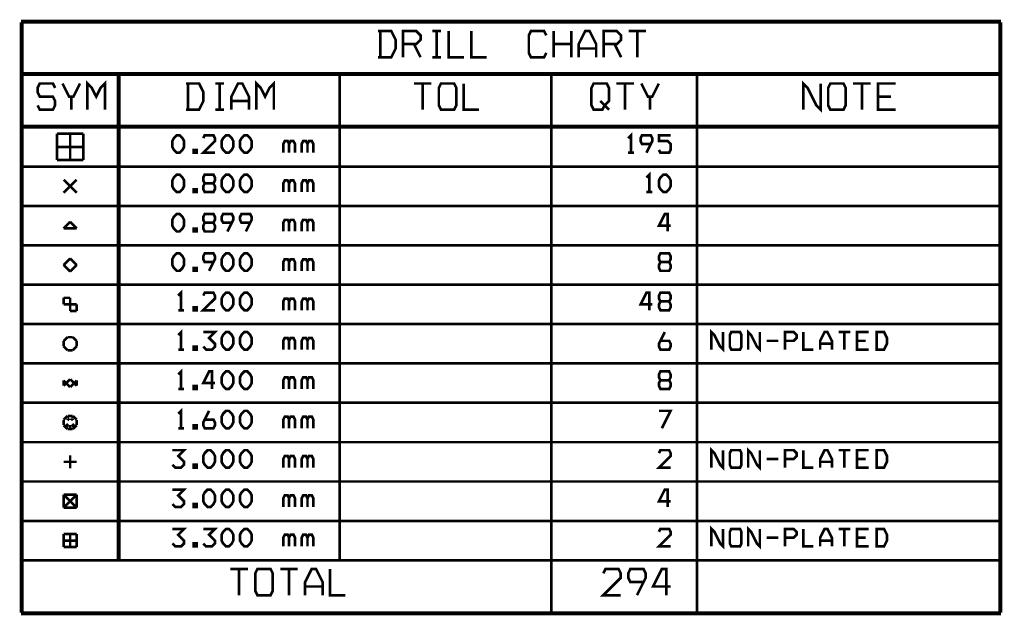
# Model space of a CAD drawing. Extents: x -1 to 101, y -64 to 41.
# Drawn here: x -0.3 to 94.9, y -64.4 to -6.7 of the extents above; entities that cross this region are included whole.
import ezdxf

# ---------------------------------------------------------------- set-up
doc = ezdxf.new("R2010")
doc.units = 0
doc.header["$MEASUREMENT"] = 0
doc.layers.add('22-313-0_DRD', color=2, linetype='CONTINUOUS')

msp = doc.modelspace()

# ---------------------------------------------------------------- linework, layer by layer
at = {"layer": '22-313-0_DRD', "const_width": 0.254}
for points in [[(94.742, -6.858), (-0.127, -6.858)], [(-0.127, -64.135), (-0.127, -6.985)], [(94.615, -6.985), (0, -6.985)], [(0, -64.135), (0, -6.985)], [(94.615, -64.135), (94.615, -6.985)], [(94.742, -64.135), (94.742, -6.985)], [(34.44748, -10.37082), (35.71748, -10.37082), (36.14166, -9.525), (36.14166, -8.67918), (35.71748, -7.83082), (34.44748, -7.83082)], [(34.66084, -10.37082), (34.66084, -7.83082)], [(36.86048, -9.10082), (38.13048, -9.10082), (38.55466, -8.67918), (38.55466, -8.255), (38.13048, -7.83082), (36.86048, -7.83082), (36.86048, -10.37082)], [(40.54348, -7.83082), (39.69766, -7.83082)], [(40.12184, -10.37082), (40.12184, -7.83082)], [(42.74566, -10.37082), (41.26484, -10.37082), (41.26484, -7.83082)], [(44.94784, -10.37082), (43.46448, -10.37082), (43.46448, -7.83082)], [(50.72634, -9.94918), (50.51298, -10.37082), (49.24298, -10.37082), (49.03216, -9.94918), (49.03216, -8.255), (49.24298, -7.83082), (50.51298, -7.83082), (50.72634, -8.255)], [(51.44516, -10.37082), (51.44516, -7.83082)], [(53.13934, -10.37082), (53.13934, -7.83082)], [(55.55234, -10.37082), (55.55234, -9.10082), (54.91734, -7.83082), (54.49316, -7.83082), (53.85816, -9.10082), (53.85816, -10.37082)], [(56.27116, -9.10082), (57.54116, -9.10082), (57.96534, -8.67918), (57.96534, -8.255), (57.54116, -7.83082), (56.27116, -7.83082), (56.27116, -10.37082)], [(60.37834, -7.83082), (58.68416, -7.83082)], [(59.52998, -10.37082), (59.52998, -7.83082)], [(37.91966, -9.10082), (38.55466, -10.37082)], [(53.13934, -9.10082), (51.44516, -9.10082)], [(55.55234, -9.525), (53.85816, -9.525)], [(57.33034, -9.10082), (57.96534, -10.37082)], [(40.54348, -10.37082), (39.69766, -10.37082)], [(94.615, -11.938), (0, -11.938)], [(94.615, -12.065), (0, -12.065)], [(9.271, -59.055), (9.271, -12.065)], [(9.398, -59.055), (9.398, -12.065)], [(30.71368, -59.055), (30.71368, -12.065)], [(51.20132, -64.135), (51.20132, -12.065)], [(65.29832, -64.135), (65.29832, -12.065)], [(3.175, -13.335), (2.96418, -12.91082), (1.69418, -12.91082), (1.48082, -13.335), (1.48082, -13.75918), (1.69418, -14.18082), (2.96418, -14.18082), (3.175, -14.605), (3.175, -15.02918), (2.96418, -15.45082), (1.69418, -15.45082), (1.48082, -15.02918)], [(5.588, -12.91082), (4.953, -14.18082), (4.52882, -14.18082), (3.89382, -12.91082)], [(8.001, -15.45082), (8.001, -12.91082), (7.57682, -13.335), (7.15518, -14.18082), (6.731, -13.335), (6.30682, -12.91082), (6.30682, -15.45082)], [(15.84198, -15.45082), (17.11198, -15.45082), (17.53616, -14.605), (17.53616, -13.75918), (17.11198, -12.91082), (15.84198, -12.91082)], [(16.05534, -15.45082), (16.05534, -12.91082)], [(19.52498, -12.91082), (18.67916, -12.91082)], [(19.10334, -15.45082), (19.10334, -12.91082)], [(21.93798, -15.45082), (21.93798, -14.18082), (21.30298, -12.91082), (20.88134, -12.91082), (20.24634, -14.18082), (20.24634, -15.45082)], [(24.35098, -15.45082), (24.35098, -12.91082), (23.92934, -13.335), (23.50516, -14.18082), (23.08098, -13.335), (22.65934, -12.91082), (22.65934, -15.45082)], [(39.60368, -12.91082), (37.9095, -12.91082)], [(38.75532, -15.45082), (38.75532, -12.91082)], [(40.53332, -15.45082), (40.3225, -15.02918), (40.3225, -13.335), (40.53332, -12.91082), (41.80332, -12.91082), (42.01668, -13.335), (42.01668, -15.02918), (41.80332, -15.45082), (40.53332, -15.45082)], [(44.21632, -15.45082), (42.7355, -15.45082), (42.7355, -12.91082)], [(55.09768, -15.02918), (55.3085, -15.45082), (56.15432, -15.45082), (56.36768, -15.02918), (56.78932, -14.605), (56.78932, -13.335), (56.5785, -12.91082), (55.3085, -12.91082), (55.09768, -13.335), (55.09768, -15.02918)], [(59.20232, -12.91082), (57.51068, -12.91082)], [(58.3565, -15.45082), (58.3565, -12.91082)], [(61.61532, -12.91082), (60.98032, -14.18082), (60.55868, -14.18082), (59.92368, -12.91082)], [(77.28966, -12.91082), (77.28966, -15.45082), (76.86548, -15.02918), (76.01966, -13.335), (75.59548, -12.91082), (75.59548, -15.45082)], [(78.22184, -15.45082), (78.00848, -15.02918), (78.00848, -13.335), (78.22184, -12.91082), (79.49184, -12.91082), (79.70266, -13.335), (79.70266, -15.02918), (79.49184, -15.45082), (78.22184, -15.45082)], [(82.11566, -12.91082), (80.42148, -12.91082)], [(81.26984, -15.45082), (81.26984, -12.91082)], [(84.52866, -15.45082), (82.83448, -15.45082), (82.83448, -12.91082), (84.52866, -12.91082)], [(4.74218, -15.45082), (4.74218, -14.18082)], [(60.7695, -15.45082), (60.7695, -14.18082)], [(84.10448, -14.18082), (82.83448, -14.18082)], [(21.93798, -14.605), (20.24634, -14.605)], [(55.9435, -14.605), (56.78932, -15.45082)], [(19.52498, -15.45082), (18.67916, -15.45082)], [(94.615, -17.018), (0, -17.018)], [(94.615, -17.145), (0, -17.145)], [(3.3655, -17.78), (3.3655, -20.32)], [(5.9055, -17.78), (3.3655, -17.78)], [(4.6355, -17.78), (4.6355, -20.32)], [(5.9055, -20.32), (5.9055, -17.78)], [(14.95044, -19.61388), (14.6685, -19.33194), (14.52626, -19.05), (14.52626, -18.48612), (14.6685, -18.20418), (14.95044, -17.92224), (15.23238, -17.92224), (15.51432, -18.20418), (15.65656, -18.48612), (15.65656, -19.05), (15.51432, -19.33194), (15.23238, -19.61388), (14.95044, -19.61388)], [(18.64868, -19.61388), (17.51838, -19.61388), (18.64868, -18.48612), (18.64868, -18.20418), (18.50644, -17.92224), (17.66062, -17.92224), (17.51838, -18.20418)], [(19.72056, -19.61388), (19.43862, -19.33194), (19.29638, -19.05), (19.29638, -18.48612), (19.43862, -18.20418), (19.72056, -17.92224), (20.0025, -17.92224), (20.28444, -18.20418), (20.42668, -18.48612), (20.42668, -19.05), (20.28444, -19.33194), (20.0025, -19.61388), (19.72056, -19.61388)], [(21.49856, -19.61388), (21.21662, -19.33194), (21.07438, -19.05), (21.07438, -18.48612), (21.21662, -18.20418), (21.49856, -17.92224), (21.7805, -17.92224), (22.06244, -18.20418), (22.20468, -18.48612), (22.20468, -19.05), (22.06244, -19.33194), (21.7805, -19.61388), (21.49856, -19.61388)], [(58.92038, -19.61388), (58.92038, -17.92224), (58.63844, -18.20418)], [(60.84062, -18.76806), (59.99226, -18.76806), (59.85256, -18.48612), (59.85256, -18.20418), (59.99226, -17.92224), (60.84062, -17.92224), (60.98032, -18.20418), (60.98032, -18.48612), (60.41644, -19.61388)], [(61.63056, -19.33194), (61.77026, -19.61388), (62.61862, -19.61388), (62.75832, -19.33194), (62.75832, -18.76806), (62.47638, -18.48612), (61.63056, -18.48612), (61.63056, -17.92224), (62.75832, -17.92224)], [(5.9055, -19.05), (3.3655, -19.05)], [(26.39568, -19.61388), (26.39568, -18.76806), (26.25344, -18.48612), (25.9715, -18.48612), (25.82926, -18.76806), (25.68956, -18.48612), (25.40762, -18.48612), (25.26538, -18.76806), (25.26538, -19.61388)], [(25.82926, -19.61388), (25.82926, -18.76806)], [(28.17368, -19.61388), (28.17368, -18.76806), (28.03144, -18.48612), (27.7495, -18.48612), (27.60726, -18.76806), (27.46756, -18.48612), (27.18562, -18.48612), (27.04338, -18.76806), (27.04338, -19.61388)], [(27.60726, -19.61388), (27.60726, -18.76806)], [(16.58874, -19.61388), (16.87068, -19.61388), (16.87068, -19.33194), (16.58874, -19.33194), (16.58874, -19.61388)], [(59.20232, -19.61388), (58.63844, -19.61388)], [(94.615, -20.955), (0, -20.955)], [(3.3655, -20.32), (5.9055, -20.32)], [(14.95044, -23.42388), (14.6685, -23.14194), (14.52626, -22.86), (14.52626, -22.29612), (14.6685, -22.01418), (14.95044, -21.73224), (15.23238, -21.73224), (15.51432, -22.01418), (15.65656, -22.29612), (15.65656, -22.86), (15.51432, -23.14194), (15.23238, -23.42388), (14.95044, -23.42388)], [(18.50644, -22.57806), (18.64868, -22.29612), (18.64868, -22.01418), (18.50644, -21.73224), (17.66062, -21.73224), (17.51838, -22.01418), (17.51838, -22.29612), (17.66062, -22.57806), (18.50644, -22.57806), (18.64868, -22.86), (18.64868, -23.14194), (18.50644, -23.42388), (17.66062, -23.42388), (17.51838, -23.14194), (17.51838, -22.86), (17.66062, -22.57806)], [(19.72056, -23.42388), (19.43862, -23.14194), (19.29638, -22.86), (19.29638, -22.29612), (19.43862, -22.01418), (19.72056, -21.73224), (20.0025, -21.73224), (20.28444, -22.01418), (20.42668, -22.29612), (20.42668, -22.86), (20.28444, -23.14194), (20.0025, -23.42388), (19.72056, -23.42388)], [(21.49856, -23.42388), (21.21662, -23.14194), (21.07438, -22.86), (21.07438, -22.29612), (21.21662, -22.01418), (21.49856, -21.73224), (21.7805, -21.73224), (22.06244, -22.01418), (22.20468, -22.29612), (22.20468, -22.86), (22.06244, -23.14194), (21.7805, -23.42388), (21.49856, -23.42388)], [(60.69838, -23.42388), (60.69838, -21.73224), (60.41644, -22.01418)], [(62.0522, -23.42388), (61.77026, -23.14194), (61.63056, -22.86), (61.63056, -22.29612), (61.77026, -22.01418), (62.0522, -21.73224), (62.33668, -21.73224), (62.61862, -22.01418), (62.75832, -22.29612), (62.75832, -22.86), (62.61862, -23.14194), (62.33668, -23.42388), (62.0522, -23.42388)], [(5.2705, -22.225), (4.0005, -23.495)], [(5.2705, -23.495), (4.0005, -22.225)], [(26.39568, -23.42388), (26.39568, -22.57806), (26.25344, -22.29612), (25.9715, -22.29612), (25.82926, -22.57806), (25.68956, -22.29612), (25.40762, -22.29612), (25.26538, -22.57806), (25.26538, -23.42388)], [(25.82926, -23.42388), (25.82926, -22.57806)], [(28.17368, -23.42388), (28.17368, -22.57806), (28.03144, -22.29612), (27.7495, -22.29612), (27.60726, -22.57806), (27.46756, -22.29612), (27.18562, -22.29612), (27.04338, -22.57806), (27.04338, -23.42388)], [(27.60726, -23.42388), (27.60726, -22.57806)], [(16.58874, -23.42388), (16.87068, -23.42388), (16.87068, -23.14194), (16.58874, -23.14194), (16.58874, -23.42388)], [(60.98032, -23.42388), (60.41644, -23.42388)], [(94.615, -24.765), (0, -24.765)], [(14.95044, -27.23388), (14.6685, -26.95194), (14.52626, -26.67), (14.52626, -26.10612), (14.6685, -25.82418), (14.95044, -25.54224), (15.23238, -25.54224), (15.51432, -25.82418), (15.65656, -26.10612), (15.65656, -26.67), (15.51432, -26.95194), (15.23238, -27.23388), (14.95044, -27.23388)], [(18.50644, -26.38806), (18.64868, -26.10612), (18.64868, -25.82418), (18.50644, -25.54224), (17.66062, -25.54224), (17.51838, -25.82418), (17.51838, -26.10612), (17.66062, -26.38806), (18.50644, -26.38806), (18.64868, -26.67), (18.64868, -26.95194), (18.50644, -27.23388), (17.66062, -27.23388), (17.51838, -26.95194), (17.51838, -26.67), (17.66062, -26.38806)], [(20.28444, -26.38806), (19.43862, -26.38806), (19.29638, -26.10612), (19.29638, -25.82418), (19.43862, -25.54224), (20.28444, -25.54224), (20.42668, -25.82418), (20.42668, -26.10612), (19.86026, -27.23388)], [(22.06244, -26.38806), (21.21662, -26.38806), (21.07438, -26.10612), (21.07438, -25.82418), (21.21662, -25.54224), (22.06244, -25.54224), (22.20468, -25.82418), (22.20468, -26.10612), (21.63826, -27.23388)], [(62.75832, -26.67), (61.63056, -26.67), (62.19444, -25.54224), (62.47638, -25.54224), (62.47638, -27.23388)], [(4.6355, -26.289), (4.0005, -26.924)], [(5.2705, -26.924), (4.6355, -26.289)], [(26.39568, -27.23388), (26.39568, -26.38806), (26.25344, -26.10612), (25.9715, -26.10612), (25.82926, -26.38806), (25.68956, -26.10612), (25.40762, -26.10612), (25.26538, -26.38806), (25.26538, -27.23388)], [(25.82926, -27.23388), (25.82926, -26.38806)], [(28.17368, -27.23388), (28.17368, -26.38806), (28.03144, -26.10612), (27.7495, -26.10612), (27.60726, -26.38806), (27.46756, -26.10612), (27.18562, -26.10612), (27.04338, -26.38806), (27.04338, -27.23388)], [(27.60726, -27.23388), (27.60726, -26.38806)], [(4.0005, -26.924), (5.2705, -26.924)], [(16.58874, -27.23388), (16.87068, -27.23388), (16.87068, -26.95194), (16.58874, -26.95194), (16.58874, -27.23388)], [(94.615, -28.575), (0, -28.575)], [(14.95044, -31.04388), (14.6685, -30.76194), (14.52626, -30.48), (14.52626, -29.91612), (14.6685, -29.63418), (14.95044, -29.35224), (15.23238, -29.35224), (15.51432, -29.63418), (15.65656, -29.91612), (15.65656, -30.48), (15.51432, -30.76194), (15.23238, -31.04388), (14.95044, -31.04388)], [(18.50644, -30.19806), (17.66062, -30.19806), (17.51838, -29.91612), (17.51838, -29.63418), (17.66062, -29.35224), (18.50644, -29.35224), (18.64868, -29.63418), (18.64868, -29.91612), (18.08226, -31.04388)], [(19.72056, -31.04388), (19.43862, -30.76194), (19.29638, -30.48), (19.29638, -29.91612), (19.43862, -29.63418), (19.72056, -29.35224), (20.0025, -29.35224), (20.28444, -29.63418), (20.42668, -29.91612), (20.42668, -30.48), (20.28444, -30.76194), (20.0025, -31.04388), (19.72056, -31.04388)], [(21.49856, -31.04388), (21.21662, -30.76194), (21.07438, -30.48), (21.07438, -29.91612), (21.21662, -29.63418), (21.49856, -29.35224), (21.7805, -29.35224), (22.06244, -29.63418), (22.20468, -29.91612), (22.20468, -30.48), (22.06244, -30.76194), (21.7805, -31.04388), (21.49856, -31.04388)], [(62.61862, -30.19806), (62.75832, -29.91612), (62.75832, -29.63418), (62.61862, -29.35224), (61.77026, -29.35224), (61.63056, -29.63418), (61.63056, -29.91612), (61.77026, -30.19806), (62.61862, -30.19806), (62.75832, -30.48), (62.75832, -30.76194), (62.61862, -31.04388), (61.77026, -31.04388), (61.63056, -30.76194), (61.63056, -30.48), (61.77026, -30.19806)], [(4.6355, -29.845), (4.0005, -30.48)], [(4.0005, -30.48), (4.6355, -31.115)], [(5.2705, -30.48), (4.6355, -29.845)], [(4.6355, -31.115), (5.2705, -30.48)], [(26.39568, -31.04388), (26.39568, -30.19806), (26.25344, -29.91612), (25.9715, -29.91612), (25.82926, -30.19806), (25.68956, -29.91612), (25.40762, -29.91612), (25.26538, -30.19806), (25.26538, -31.04388)], [(25.82926, -31.04388), (25.82926, -30.19806)], [(28.17368, -31.04388), (28.17368, -30.19806), (28.03144, -29.91612), (27.7495, -29.91612), (27.60726, -30.19806), (27.46756, -29.91612), (27.18562, -29.91612), (27.04338, -30.19806), (27.04338, -31.04388)], [(27.60726, -31.04388), (27.60726, -30.19806)], [(16.58874, -31.04388), (16.87068, -31.04388), (16.87068, -30.76194), (16.58874, -30.76194), (16.58874, -31.04388)], [(94.615, -32.385), (0, -32.385)], [(15.37462, -34.85388), (15.37462, -33.16224), (15.09268, -33.44418)], [(18.64868, -34.85388), (17.51838, -34.85388), (18.64868, -33.72612), (18.64868, -33.44418), (18.50644, -33.16224), (17.66062, -33.16224), (17.51838, -33.44418)], [(19.72056, -34.85388), (19.43862, -34.57194), (19.29638, -34.29), (19.29638, -33.72612), (19.43862, -33.44418), (19.72056, -33.16224), (20.0025, -33.16224), (20.28444, -33.44418), (20.42668, -33.72612), (20.42668, -34.29), (20.28444, -34.57194), (20.0025, -34.85388), (19.72056, -34.85388)], [(21.49856, -34.85388), (21.21662, -34.57194), (21.07438, -34.29), (21.07438, -33.72612), (21.21662, -33.44418), (21.49856, -33.16224), (21.7805, -33.16224), (22.06244, -33.44418), (22.20468, -33.72612), (22.20468, -34.29), (22.06244, -34.57194), (21.7805, -34.85388), (21.49856, -34.85388)], [(60.98032, -34.29), (59.85256, -34.29), (60.41644, -33.16224), (60.69838, -33.16224), (60.69838, -34.85388)], [(62.61862, -34.00806), (62.75832, -33.72612), (62.75832, -33.44418), (62.61862, -33.16224), (61.77026, -33.16224), (61.63056, -33.44418), (61.63056, -33.72612), (61.77026, -34.00806), (62.61862, -34.00806), (62.75832, -34.29), (62.75832, -34.57194), (62.61862, -34.85388), (61.77026, -34.85388), (61.63056, -34.57194), (61.63056, -34.29), (61.77026, -34.00806)], [(4.0005, -33.655), (4.0005, -34.29)], [(4.6355, -33.655), (4.0005, -33.655)], [(4.0005, -34.29), (5.2705, -34.29)], [(4.6355, -34.925), (4.6355, -33.655)], [(5.2705, -34.29), (5.2705, -34.925)], [(26.39568, -34.85388), (26.39568, -34.00806), (26.25344, -33.72612), (25.9715, -33.72612), (25.82926, -34.00806), (25.68956, -33.72612), (25.40762, -33.72612), (25.26538, -34.00806), (25.26538, -34.85388)], [(25.82926, -34.85388), (25.82926, -34.00806)], [(28.17368, -34.85388), (28.17368, -34.00806), (28.03144, -33.72612), (27.7495, -33.72612), (27.60726, -34.00806), (27.46756, -33.72612), (27.18562, -33.72612), (27.04338, -34.00806), (27.04338, -34.85388)], [(27.60726, -34.85388), (27.60726, -34.00806)], [(5.2705, -34.925), (4.6355, -34.925)], [(15.65656, -34.85388), (15.09268, -34.85388)], [(16.58874, -34.85388), (16.87068, -34.85388), (16.87068, -34.57194), (16.58874, -34.57194), (16.58874, -34.85388)], [(94.615, -36.195), (0, -36.195)], [(15.37462, -38.66388), (15.37462, -36.97224), (15.09268, -37.25418)], [(17.51838, -38.38194), (17.80032, -38.66388), (18.3642, -38.66388), (18.64868, -38.38194), (18.64868, -38.1), (18.08226, -37.53612), (18.64868, -36.97224), (17.51838, -36.97224)], [(19.72056, -38.66388), (19.43862, -38.38194), (19.29638, -38.1), (19.29638, -37.53612), (19.43862, -37.25418), (19.72056, -36.97224), (20.0025, -36.97224), (20.28444, -37.25418), (20.42668, -37.53612), (20.42668, -38.1), (20.28444, -38.38194), (20.0025, -38.66388), (19.72056, -38.66388)], [(21.49856, -38.66388), (21.21662, -38.38194), (21.07438, -38.1), (21.07438, -37.53612), (21.21662, -37.25418), (21.49856, -36.97224), (21.7805, -36.97224), (22.06244, -37.25418), (22.20468, -37.53612), (22.20468, -38.1), (22.06244, -38.38194), (21.7805, -38.66388), (21.49856, -38.66388)], [(61.77026, -37.81806), (62.61862, -37.81806), (62.75832, -38.1), (62.75832, -38.38194), (62.61862, -38.66388), (61.77026, -38.66388), (61.63056, -38.38194), (61.63056, -38.1), (62.19444, -36.97224)], [(67.83832, -36.97224), (67.83832, -38.66388), (67.55638, -38.38194), (66.9925, -37.25418), (66.71056, -36.97224), (66.71056, -38.66388)], [(68.62826, -38.66388), (68.48856, -38.38194), (68.48856, -37.25418), (68.62826, -36.97224), (69.47662, -36.97224), (69.61632, -37.25418), (69.61632, -38.38194), (69.47662, -38.66388), (68.62826, -38.66388)], [(71.39432, -36.97224), (71.39432, -38.66388), (71.11238, -38.38194), (70.5485, -37.25418), (70.26656, -36.97224), (70.26656, -38.66388)], [(73.82256, -37.81806), (74.66838, -37.81806), (74.95032, -37.53612), (74.95032, -37.25418), (74.66838, -36.97224), (73.82256, -36.97224), (73.82256, -38.66388)], [(76.58862, -38.66388), (75.60056, -38.66388), (75.60056, -36.97224)], [(78.36662, -38.66388), (78.36662, -37.81806), (77.94244, -36.97224), (77.6605, -36.97224), (77.23632, -37.81806), (77.23632, -38.66388)], [(80.14462, -36.97224), (79.01432, -36.97224)], [(79.5782, -38.66388), (79.5782, -36.97224)], [(81.92262, -38.66388), (80.79232, -38.66388), (80.79232, -36.97224), (81.92262, -36.97224)], [(82.57032, -38.66388), (83.41614, -38.66388), (83.70062, -38.1), (83.70062, -37.53612), (83.41614, -36.97224), (82.57032, -36.97224)], [(82.71256, -38.66388), (82.71256, -36.97224)], [(4.3815, -37.465), (4.0005, -37.846)], [(4.0005, -37.846), (4.0005, -38.354)], [(4.8895, -37.465), (4.3815, -37.465)], [(5.2705, -37.846), (4.8895, -37.465)], [(5.2705, -38.354), (5.2705, -37.846)], [(26.39568, -38.66388), (26.39568, -37.81806), (26.25344, -37.53612), (25.9715, -37.53612), (25.82926, -37.81806), (25.68956, -37.53612), (25.40762, -37.53612), (25.26538, -37.81806), (25.26538, -38.66388)], [(25.82926, -38.66388), (25.82926, -37.81806)], [(28.17368, -38.66388), (28.17368, -37.81806), (28.03144, -37.53612), (27.7495, -37.53612), (27.60726, -37.81806), (27.46756, -37.53612), (27.18562, -37.53612), (27.04338, -37.81806), (27.04338, -38.66388)], [(27.60726, -38.66388), (27.60726, -37.81806)], [(73.17232, -37.81806), (72.04456, -37.81806)], [(78.36662, -38.1), (77.23632, -38.1)], [(81.63814, -37.81806), (80.79232, -37.81806)], [(4.0005, -38.354), (4.3815, -38.735)], [(4.3815, -38.735), (4.8895, -38.735)], [(4.8895, -38.735), (5.2705, -38.354)], [(15.65656, -38.66388), (15.09268, -38.66388)], [(16.58874, -38.66388), (16.87068, -38.66388), (16.87068, -38.38194), (16.58874, -38.38194), (16.58874, -38.66388)], [(94.615, -40.005), (0, -40.005)], [(15.37462, -42.47388), (15.37462, -40.78224), (15.09268, -41.06418)], [(18.64868, -41.91), (17.51838, -41.91), (18.08226, -40.78224), (18.3642, -40.78224), (18.3642, -42.47388)], [(19.72056, -42.47388), (19.43862, -42.19194), (19.29638, -41.91), (19.29638, -41.34612), (19.43862, -41.06418), (19.72056, -40.78224), (20.0025, -40.78224), (20.28444, -41.06418), (20.42668, -41.34612), (20.42668, -41.91), (20.28444, -42.19194), (20.0025, -42.47388), (19.72056, -42.47388)], [(21.49856, -42.47388), (21.21662, -42.19194), (21.07438, -41.91), (21.07438, -41.34612), (21.21662, -41.06418), (21.49856, -40.78224), (21.7805, -40.78224), (22.06244, -41.06418), (22.20468, -41.34612), (22.20468, -41.91), (22.06244, -42.19194), (21.7805, -42.47388), (21.49856, -42.47388)], [(62.61862, -41.62806), (62.75832, -41.34612), (62.75832, -41.06418), (62.61862, -40.78224), (61.77026, -40.78224), (61.63056, -41.06418), (61.63056, -41.34612), (61.77026, -41.62806), (62.61862, -41.62806), (62.75832, -41.91), (62.75832, -42.19194), (62.61862, -42.47388), (61.77026, -42.47388), (61.63056, -42.19194), (61.63056, -41.91), (61.77026, -41.62806)], [(4.0005, -42.164), (4.6355, -41.529)], [(4.0005, -41.656), (4.0005, -42.164)], [(4.6355, -42.291), (4.0005, -41.656)], [(4.6355, -41.529), (5.2705, -42.164)], [(5.2705, -41.656), (4.6355, -42.291)], [(5.2705, -42.164), (5.2705, -41.656)], [(26.39568, -42.47388), (26.39568, -41.62806), (26.25344, -41.34612), (25.9715, -41.34612), (25.82926, -41.62806), (25.68956, -41.34612), (25.40762, -41.34612), (25.26538, -41.62806), (25.26538, -42.47388)], [(25.82926, -42.47388), (25.82926, -41.62806)], [(28.17368, -42.47388), (28.17368, -41.62806), (28.03144, -41.34612), (27.7495, -41.34612), (27.60726, -41.62806), (27.46756, -41.34612), (27.18562, -41.34612), (27.04338, -41.62806), (27.04338, -42.47388)], [(27.60726, -42.47388), (27.60726, -41.62806)], [(15.65656, -42.47388), (15.09268, -42.47388)], [(16.58874, -42.47388), (16.87068, -42.47388), (16.87068, -42.19194), (16.58874, -42.19194), (16.58874, -42.47388)], [(94.615, -43.815), (0, -43.815)], [(15.37462, -46.28388), (15.37462, -44.59224), (15.09268, -44.87418)], [(17.66062, -45.43806), (18.50644, -45.43806), (18.64868, -45.72), (18.64868, -46.00194), (18.50644, -46.28388), (17.66062, -46.28388), (17.51838, -46.00194), (17.51838, -45.72), (18.08226, -44.59224)], [(19.72056, -46.28388), (19.43862, -46.00194), (19.29638, -45.72), (19.29638, -45.15612), (19.43862, -44.87418), (19.72056, -44.59224), (20.0025, -44.59224), (20.28444, -44.87418), (20.42668, -45.15612), (20.42668, -45.72), (20.28444, -46.00194), (20.0025, -46.28388), (19.72056, -46.28388)], [(21.49856, -46.28388), (21.21662, -46.00194), (21.07438, -45.72), (21.07438, -45.15612), (21.21662, -44.87418), (21.49856, -44.59224), (21.7805, -44.59224), (22.06244, -44.87418), (22.20468, -45.15612), (22.20468, -45.72), (22.06244, -46.00194), (21.7805, -46.28388), (21.49856, -46.28388)], [(61.9125, -46.28388), (62.75832, -44.59224), (61.63056, -44.59224)], [(4.3815, -45.085), (4.0005, -45.466)], [(4.0005, -45.466), (4.0005, -45.974)], [(4.8895, -45.085), (4.3815, -45.085)], [(4.3815, -45.339), (4.3815, -45.466)], [(4.5085, -45.339), (4.3815, -45.339)], [(4.3815, -45.466), (4.5085, -45.466)], [(4.5085, -45.466), (4.5085, -45.339)], [(4.7625, -45.339), (4.7625, -45.466)], [(4.8895, -45.339), (4.7625, -45.339)], [(4.7625, -45.466), (4.8895, -45.466)], [(5.2705, -45.466), (4.8895, -45.085)], [(4.8895, -45.466), (4.8895, -45.339)], [(5.2705, -45.974), (5.2705, -45.466)], [(26.39568, -46.28388), (26.39568, -45.43806), (26.25344, -45.15612), (25.9715, -45.15612), (25.82926, -45.43806), (25.68956, -45.15612), (25.40762, -45.15612), (25.26538, -45.43806), (25.26538, -46.28388)], [(25.82926, -46.28388), (25.82926, -45.43806)], [(28.17368, -46.28388), (28.17368, -45.43806), (28.03144, -45.15612), (27.7495, -45.15612), (27.60726, -45.43806), (27.46756, -45.15612), (27.18562, -45.15612), (27.04338, -45.43806), (27.04338, -46.28388)], [(27.60726, -46.28388), (27.60726, -45.43806)], [(4.0005, -45.974), (4.3815, -46.355)], [(4.5085, -46.101), (4.2545, -45.847)], [(4.3815, -46.355), (4.8895, -46.355)], [(4.7625, -46.101), (4.5085, -46.101)], [(5.0165, -45.847), (4.7625, -46.101)], [(4.8895, -46.355), (5.2705, -45.974)], [(15.65656, -46.28388), (15.09268, -46.28388)], [(16.58874, -46.28388), (16.87068, -46.28388), (16.87068, -46.00194), (16.58874, -46.00194), (16.58874, -46.28388)], [(94.615, -47.625), (0, -47.625)], [(14.52626, -49.81194), (14.81074, -50.09388), (15.37462, -50.09388), (15.65656, -49.81194), (15.65656, -49.53), (15.09268, -48.96612), (15.65656, -48.40224), (14.52626, -48.40224)], [(17.94256, -50.09388), (17.66062, -49.81194), (17.51838, -49.53), (17.51838, -48.96612), (17.66062, -48.68418), (17.94256, -48.40224), (18.2245, -48.40224), (18.50644, -48.68418), (18.64868, -48.96612), (18.64868, -49.53), (18.50644, -49.81194), (18.2245, -50.09388), (17.94256, -50.09388)], [(19.72056, -50.09388), (19.43862, -49.81194), (19.29638, -49.53), (19.29638, -48.96612), (19.43862, -48.68418), (19.72056, -48.40224), (20.0025, -48.40224), (20.28444, -48.68418), (20.42668, -48.96612), (20.42668, -49.53), (20.28444, -49.81194), (20.0025, -50.09388), (19.72056, -50.09388)], [(21.49856, -50.09388), (21.21662, -49.81194), (21.07438, -49.53), (21.07438, -48.96612), (21.21662, -48.68418), (21.49856, -48.40224), (21.7805, -48.40224), (22.06244, -48.68418), (22.20468, -48.96612), (22.20468, -49.53), (22.06244, -49.81194), (21.7805, -50.09388), (21.49856, -50.09388)], [(62.75832, -50.09388), (61.63056, -50.09388), (62.75832, -48.96612), (62.75832, -48.68418), (62.61862, -48.40224), (61.77026, -48.40224), (61.63056, -48.68418)], [(67.83832, -48.40224), (67.83832, -50.09388), (67.55638, -49.81194), (66.9925, -48.68418), (66.71056, -48.40224), (66.71056, -50.09388)], [(68.62826, -50.09388), (68.48856, -49.81194), (68.48856, -48.68418), (68.62826, -48.40224), (69.47662, -48.40224), (69.61632, -48.68418), (69.61632, -49.81194), (69.47662, -50.09388), (68.62826, -50.09388)], [(71.39432, -48.40224), (71.39432, -50.09388), (71.11238, -49.81194), (70.5485, -48.68418), (70.26656, -48.40224), (70.26656, -50.09388)], [(73.82256, -49.24806), (74.66838, -49.24806), (74.95032, -48.96612), (74.95032, -48.68418), (74.66838, -48.40224), (73.82256, -48.40224), (73.82256, -50.09388)], [(76.58862, -50.09388), (75.60056, -50.09388), (75.60056, -48.40224)], [(78.36662, -50.09388), (78.36662, -49.24806), (77.94244, -48.40224), (77.6605, -48.40224), (77.23632, -49.24806), (77.23632, -50.09388)], [(80.14462, -48.40224), (79.01432, -48.40224)], [(79.5782, -50.09388), (79.5782, -48.40224)], [(81.92262, -50.09388), (80.79232, -50.09388), (80.79232, -48.40224), (81.92262, -48.40224)], [(82.57032, -50.09388), (83.41614, -50.09388), (83.70062, -49.53), (83.70062, -48.96612), (83.41614, -48.40224), (82.57032, -48.40224)], [(82.71256, -50.09388), (82.71256, -48.40224)], [(5.2705, -49.53), (4.0005, -49.53)], [(4.6355, -48.895), (4.6355, -50.165)], [(26.39568, -50.09388), (26.39568, -49.24806), (26.25344, -48.96612), (25.9715, -48.96612), (25.82926, -49.24806), (25.68956, -48.96612), (25.40762, -48.96612), (25.26538, -49.24806), (25.26538, -50.09388)], [(25.82926, -50.09388), (25.82926, -49.24806)], [(28.17368, -50.09388), (28.17368, -49.24806), (28.03144, -48.96612), (27.7495, -48.96612), (27.60726, -49.24806), (27.46756, -48.96612), (27.18562, -48.96612), (27.04338, -49.24806), (27.04338, -50.09388)], [(27.60726, -50.09388), (27.60726, -49.24806)], [(73.17232, -49.24806), (72.04456, -49.24806)], [(78.36662, -49.53), (77.23632, -49.53)], [(81.63814, -49.24806), (80.79232, -49.24806)], [(16.58874, -50.09388), (16.87068, -50.09388), (16.87068, -49.81194), (16.58874, -49.81194), (16.58874, -50.09388)], [(94.615, -51.435), (0, -51.435)], [(14.52626, -53.62194), (14.81074, -53.90388), (15.37462, -53.90388), (15.65656, -53.62194), (15.65656, -53.34), (15.09268, -52.77612), (15.65656, -52.21224), (14.52626, -52.21224)], [(17.94256, -53.90388), (17.66062, -53.62194), (17.51838, -53.34), (17.51838, -52.77612), (17.66062, -52.49418), (17.94256, -52.21224), (18.2245, -52.21224), (18.50644, -52.49418), (18.64868, -52.77612), (18.64868, -53.34), (18.50644, -53.62194), (18.2245, -53.90388), (17.94256, -53.90388)], [(19.72056, -53.90388), (19.43862, -53.62194), (19.29638, -53.34), (19.29638, -52.77612), (19.43862, -52.49418), (19.72056, -52.21224), (20.0025, -52.21224), (20.28444, -52.49418), (20.42668, -52.77612), (20.42668, -53.34), (20.28444, -53.62194), (20.0025, -53.90388), (19.72056, -53.90388)], [(21.49856, -53.90388), (21.21662, -53.62194), (21.07438, -53.34), (21.07438, -52.77612), (21.21662, -52.49418), (21.49856, -52.21224), (21.7805, -52.21224), (22.06244, -52.49418), (22.20468, -52.77612), (22.20468, -53.34), (22.06244, -53.62194), (21.7805, -53.90388), (21.49856, -53.90388)], [(62.75832, -53.34), (61.63056, -53.34), (62.19444, -52.21224), (62.47638, -52.21224), (62.47638, -53.90388)], [(4.0005, -52.705), (4.0005, -53.975)], [(5.2705, -52.705), (4.0005, -52.705)], [(5.2705, -52.705), (4.0005, -53.975)], [(5.2705, -53.975), (4.0005, -52.705)], [(5.2705, -53.975), (5.2705, -52.705)], [(26.39568, -53.90388), (26.39568, -53.05806), (26.25344, -52.77612), (25.9715, -52.77612), (25.82926, -53.05806), (25.68956, -52.77612), (25.40762, -52.77612), (25.26538, -53.05806), (25.26538, -53.90388)], [(25.82926, -53.90388), (25.82926, -53.05806)], [(28.17368, -53.90388), (28.17368, -53.05806), (28.03144, -52.77612), (27.7495, -52.77612), (27.60726, -53.05806), (27.46756, -52.77612), (27.18562, -52.77612), (27.04338, -53.05806), (27.04338, -53.90388)], [(27.60726, -53.90388), (27.60726, -53.05806)], [(4.0005, -53.975), (5.2705, -53.975)], [(16.58874, -53.90388), (16.87068, -53.90388), (16.87068, -53.62194), (16.58874, -53.62194), (16.58874, -53.90388)], [(94.615, -55.245), (0, -55.245)], [(14.52626, -57.43194), (14.81074, -57.71388), (15.37462, -57.71388), (15.65656, -57.43194), (15.65656, -57.15), (15.09268, -56.58612), (15.65656, -56.02224), (14.52626, -56.02224)], [(17.51838, -57.43194), (17.80032, -57.71388), (18.3642, -57.71388), (18.64868, -57.43194), (18.64868, -57.15), (18.08226, -56.58612), (18.64868, -56.02224), (17.51838, -56.02224)], [(19.72056, -57.71388), (19.43862, -57.43194), (19.29638, -57.15), (19.29638, -56.58612), (19.43862, -56.30418), (19.72056, -56.02224), (20.0025, -56.02224), (20.28444, -56.30418), (20.42668, -56.58612), (20.42668, -57.15), (20.28444, -57.43194), (20.0025, -57.71388), (19.72056, -57.71388)], [(21.49856, -57.71388), (21.21662, -57.43194), (21.07438, -57.15), (21.07438, -56.58612), (21.21662, -56.30418), (21.49856, -56.02224), (21.7805, -56.02224), (22.06244, -56.30418), (22.20468, -56.58612), (22.20468, -57.15), (22.06244, -57.43194), (21.7805, -57.71388), (21.49856, -57.71388)], [(62.75832, -57.71388), (61.63056, -57.71388), (62.75832, -56.58612), (62.75832, -56.30418), (62.61862, -56.02224), (61.77026, -56.02224), (61.63056, -56.30418)], [(67.83832, -56.02224), (67.83832, -57.71388), (67.55638, -57.43194), (66.9925, -56.30418), (66.71056, -56.02224), (66.71056, -57.71388)], [(68.62826, -57.71388), (68.48856, -57.43194), (68.48856, -56.30418), (68.62826, -56.02224), (69.47662, -56.02224), (69.61632, -56.30418), (69.61632, -57.43194), (69.47662, -57.71388), (68.62826, -57.71388)], [(71.39432, -56.02224), (71.39432, -57.71388), (71.11238, -57.43194), (70.5485, -56.30418), (70.26656, -56.02224), (70.26656, -57.71388)], [(73.82256, -56.86806), (74.66838, -56.86806), (74.95032, -56.58612), (74.95032, -56.30418), (74.66838, -56.02224), (73.82256, -56.02224), (73.82256, -57.71388)], [(76.58862, -57.71388), (75.60056, -57.71388), (75.60056, -56.02224)], [(78.36662, -57.71388), (78.36662, -56.86806), (77.94244, -56.02224), (77.6605, -56.02224), (77.23632, -56.86806), (77.23632, -57.71388)], [(80.14462, -56.02224), (79.01432, -56.02224)], [(79.5782, -57.71388), (79.5782, -56.02224)], [(81.92262, -57.71388), (80.79232, -57.71388), (80.79232, -56.02224), (81.92262, -56.02224)], [(82.57032, -57.71388), (83.41614, -57.71388), (83.70062, -57.15), (83.70062, -56.58612), (83.41614, -56.02224), (82.57032, -56.02224)], [(82.71256, -57.71388), (82.71256, -56.02224)], [(4.0005, -56.515), (4.0005, -57.785)], [(5.2705, -56.515), (4.0005, -56.515)], [(5.2705, -57.15), (4.0005, -57.15)], [(4.6355, -56.515), (4.6355, -57.785)], [(5.2705, -57.785), (5.2705, -56.515)], [(26.39568, -57.71388), (26.39568, -56.86806), (26.25344, -56.58612), (25.9715, -56.58612), (25.82926, -56.86806), (25.68956, -56.58612), (25.40762, -56.58612), (25.26538, -56.86806), (25.26538, -57.71388)], [(25.82926, -57.71388), (25.82926, -56.86806)], [(28.17368, -57.71388), (28.17368, -56.86806), (28.03144, -56.58612), (27.7495, -56.58612), (27.60726, -56.86806), (27.46756, -56.58612), (27.18562, -56.58612), (27.04338, -56.86806), (27.04338, -57.71388)], [(27.60726, -57.71388), (27.60726, -56.86806)], [(73.17232, -56.86806), (72.04456, -56.86806)], [(78.36662, -57.15), (77.23632, -57.15)], [(81.63814, -56.86806), (80.79232, -56.86806)], [(4.0005, -57.785), (5.2705, -57.785)], [(16.58874, -57.71388), (16.87068, -57.71388), (16.87068, -57.43194), (16.58874, -57.43194), (16.58874, -57.71388)], [(94.615, -59.055), (0, -59.055)], [(21.83384, -59.90082), (20.13966, -59.90082)], [(20.98548, -62.44082), (20.98548, -59.90082)], [(22.76348, -62.44082), (22.55266, -62.01918), (22.55266, -60.325), (22.76348, -59.90082), (24.03348, -59.90082), (24.24684, -60.325), (24.24684, -62.01918), (24.03348, -62.44082), (22.76348, -62.44082)], [(26.65984, -59.90082), (24.96566, -59.90082)], [(25.81148, -62.44082), (25.81148, -59.90082)], [(29.07284, -62.44082), (29.07284, -61.17082), (28.43784, -59.90082), (28.01366, -59.90082), (27.37866, -61.17082), (27.37866, -62.44082)], [(31.27248, -62.44082), (29.79166, -62.44082), (29.79166, -59.90082)], [(57.93232, -62.44082), (56.24068, -62.44082), (57.93232, -60.74918), (57.93232, -60.325), (57.7215, -59.90082), (56.4515, -59.90082), (56.24068, -60.325)], [(60.1345, -61.17082), (58.8645, -61.17082), (58.65368, -60.74918), (58.65368, -60.325), (58.8645, -59.90082), (60.1345, -59.90082), (60.34532, -60.325), (60.34532, -60.74918), (59.4995, -62.44082)], [(62.75832, -61.595), (61.06668, -61.595), (61.9125, -59.90082), (62.33668, -59.90082), (62.33668, -62.44082)], [(29.07284, -61.595), (27.37866, -61.595)], [(94.742, -64.262), (-0.127, -64.262)], [(94.615, -64.135), (0, -64.135)]]:
    msp.add_lwpolyline(points, dxfattribs=at)

doc.saveas('drawing.dxf')
